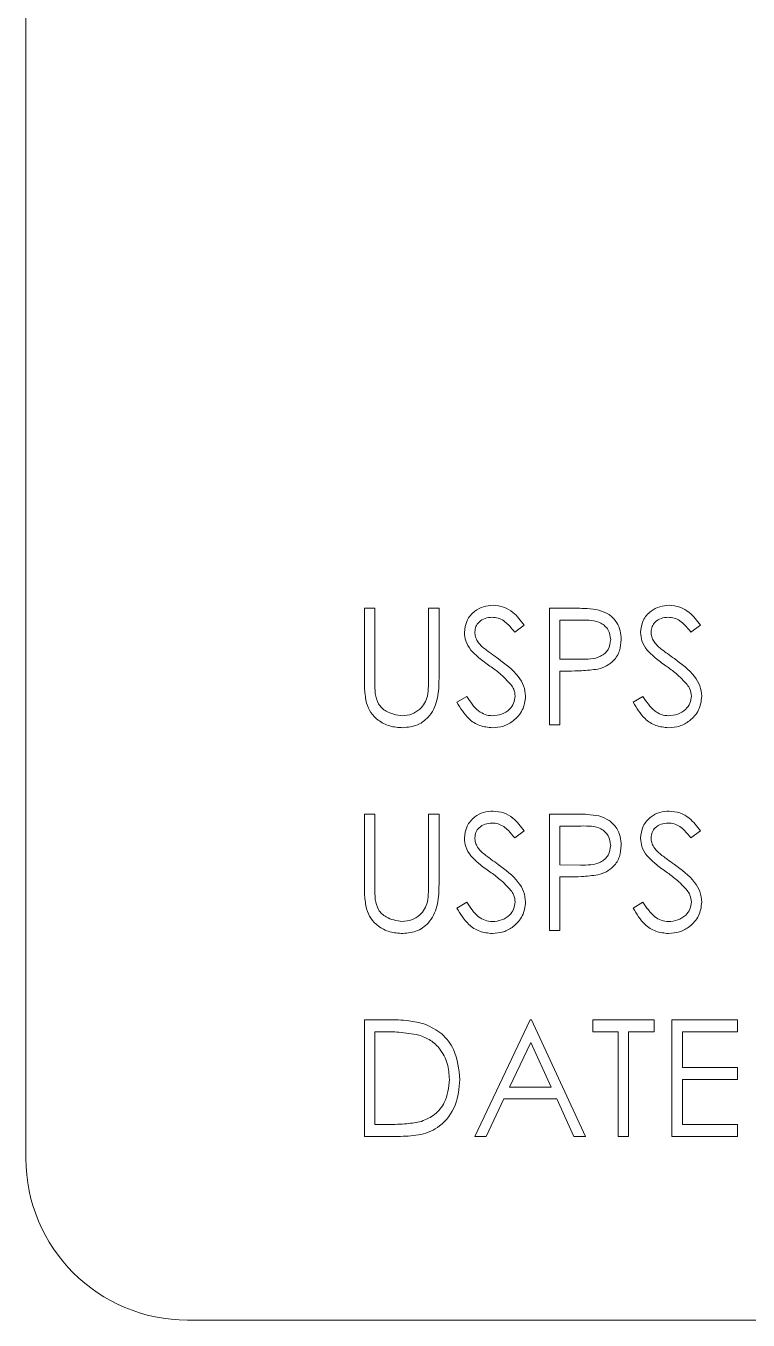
# Model space of a CAD drawing. Header units: inches. Extents: x 26 to 204, y -167 to -88.
# Drawn here: x 182.29 to 182.848, y -103.209 to -102.209 of the extents above; entities that cross this region are included whole.
import ezdxf

# ---------------------------------------------------------------- set-up
doc = ezdxf.new("R2010")
doc.units = ezdxf.units.IN
doc.header["$MEASUREMENT"] = 0
doc.layers.add('SLD-0', color=179, linetype='Continuous')

msp = doc.modelspace()

# ---------------------------------------------------------------- linework, layer by layer
at = {"layer": 'SLD-0', "color": 179, "linetype": 'Continuous', "lineweight": 15}
for p, q in [((182.28982, -101.83366), (182.28982, -103.08366)), ((182.55136, -102.71301), (182.55136, -102.65866)), ((182.55136, -102.65866), (182.55944, -102.65866)), ((182.55944, -102.65866), (182.55944, -102.71258)), ((182.60098, -102.71258), (182.60098, -102.65866)), ((182.60098, -102.65866), (182.60905, -102.65866)), ((182.60905, -102.65866), (182.60905, -102.71301)), ((182.69444, -102.65866), (182.71209, -102.65866)), ((182.69444, -102.74866), (182.69444, -102.65866)), ((182.71898, -102.66789), (182.70252, -102.66789)), ((182.70252, -102.66789), (182.70252, -102.69789)), ((182.67482, -102.67158), (182.66752, -102.67712)), ((182.81098, -102.67158), (182.80368, -102.67712)), ((182.70252, -102.69789), (182.71827, -102.69809)), ((182.70895, -102.70712), (182.70252, -102.70712)), ((182.70252, -102.70712), (182.70252, -102.74866)), ((182.6229, -102.7313), (182.63051, -102.72673)), ((182.75905, -102.7313), (182.76666, -102.72673)), ((182.70252, -102.74866), (182.69444, -102.74866)), ((182.55136, -102.87201), (182.55136, -102.81766)), ((182.55136, -102.81766), (182.55944, -102.81766)), ((182.55944, -102.81766), (182.55944, -102.87158)), ((182.60098, -102.87158), (182.60098, -102.81766)), ((182.60098, -102.81766), (182.60905, -102.81766)), ((182.60905, -102.81766), (182.60905, -102.87201)), ((182.69444, -102.90766), (182.69444, -102.81766)), ((182.69444, -102.81766), (182.71209, -102.81766)), ((182.71898, -102.82689), (182.70252, -102.82689)), ((182.70252, -102.82689), (182.70252, -102.85689)), ((182.67482, -102.83058), (182.66752, -102.83612)), ((182.81098, -102.83058), (182.80368, -102.83612)), ((182.70252, -102.85689), (182.71827, -102.85709)), ((182.70895, -102.86612), (182.70252, -102.86612)), ((182.70252, -102.86612), (182.70252, -102.90766)), ((182.6229, -102.89029), (182.63051, -102.88573)), ((182.75905, -102.89029), (182.76666, -102.88573)), ((182.70252, -102.90766), (182.69444, -102.90766)), ((182.55136, -103.06666), (182.55136, -102.97666)), ((182.55136, -102.97666), (182.56953, -102.97666)), ((182.63675, -103.06666), (182.67944, -102.97666)), ((182.67944, -102.97666), (182.68059, -102.97666)), ((182.68059, -102.97666), (182.72213, -103.06666)), ((182.7279, -102.98589), (182.7279, -102.97666)), ((182.7279, -102.97666), (182.77521, -102.97666)), ((182.77521, -102.97666), (182.77521, -102.98589)), ((182.78905, -102.97666), (182.83982, -102.97666)), ((182.78905, -103.06666), (182.78905, -102.97666)), ((182.83982, -102.97666), (182.83982, -102.98589)), ((182.56577, -102.98589), (182.55944, -102.98589)), ((182.55944, -102.98589), (182.55944, -103.05743)), ((182.74752, -102.98589), (182.7279, -102.98589)), ((182.74752, -103.06666), (182.74752, -102.98589)), ((182.77521, -102.98589), (182.75559, -102.98589)), ((182.75559, -102.98589), (182.75559, -103.06666)), ((182.83982, -102.98589), (182.79713, -102.98589)), ((182.79713, -102.98589), (182.79713, -103.01358)), ((182.67993, -102.9942), (182.66363, -103.02858)), ((182.69579, -103.02858), (182.67993, -102.9942)), ((182.79713, -103.01358), (182.83982, -103.01358)), ((182.83982, -103.01358), (182.83982, -103.02281)), ((182.66363, -103.02858), (182.69579, -103.02858)), ((182.83982, -103.02281), (182.79713, -103.02281)), ((182.79713, -103.02281), (182.79713, -103.05743)), ((182.65925, -103.03781), (182.64556, -103.06666)), ((182.70005, -103.03781), (182.65925, -103.03781)), ((182.71335, -103.06666), (182.70005, -103.03781)), ((182.55944, -103.05743), (182.56977, -103.05743)), ((182.79713, -103.05743), (182.83982, -103.05743)), ((182.83982, -103.05743), (182.83982, -103.06666)), ((182.57925, -103.06666), (182.55136, -103.06666)), ((182.64556, -103.06666), (182.63675, -103.06666)), ((182.72213, -103.06666), (182.71335, -103.06666)), ((182.75559, -103.06666), (182.74752, -103.06666)), ((182.83982, -103.06666), (182.78905, -103.06666)), ((182.41482, -103.20866), (185.66482, -103.20866))]:
    msp.add_line(p, q, dxfattribs=at)
msp.add_arc((182.41482, -103.08366), 0.125, 180, 270, dxfattribs=at)
for points, knots in [([(182.62867, -102.67735), (182.62906, -102.67416), (182.62984, -102.66777), (182.63599, -102.66083), (182.64334, -102.65699), (182.64834, -102.65656), (182.65085, -102.65635)], [0, 0, 0, 0, 0.279558, 0.558786, 0.779366, 1, 1, 1, 1]), ([(182.65085, -102.65635), (182.65362, -102.65662), (182.65916, -102.65716), (182.66783, -102.66246), (182.67217, -102.66812), (182.67482, -102.67158)], [0, 0, 0, 0, 0.279751, 0.559506, 1, 1, 1, 1]), ([(182.71209, -102.65866), (182.71594, -102.65864), (182.7228, -102.65862), (182.7296, -102.65959), (182.73259, -102.66001)], [0, 0, 0, 0, 0.560309, 1, 1, 1, 1]), ([(182.76482, -102.67735), (182.76521, -102.67416), (182.76599, -102.66777), (182.77214, -102.66083), (182.77949, -102.65699), (182.7845, -102.65656), (182.787, -102.65635)], [0, 0, 0, 0, 0.279557, 0.5587855, 0.7793696, 1, 1, 1, 1]), ([(182.787, -102.65635), (182.78977, -102.65662), (182.79531, -102.65716), (182.80399, -102.66246), (182.80832, -102.66812), (182.81098, -102.67158)], [0, 0, 0, 0, 0.27975, 0.559505, 1, 1, 1, 1]), ([(182.64994, -102.66558), (182.64812, -102.66572), (182.64447, -102.666), (182.64007, -102.66881), (182.63719, -102.67266), (182.63689, -102.67554), (182.63675, -102.67697)], [0, 0, 0, 0, 0.280262, 0.559936, 0.779928, 1, 1, 1, 1]), ([(182.66752, -102.67712), (182.66597, -102.67518), (182.6634, -102.67199), (182.65918, -102.66815), (182.65477, -102.66595), (182.65155, -102.6657), (182.64994, -102.66558)], [0, 0, 0, 0, 0.340426, 0.560491, 0.78019, 1, 1, 1, 1]), ([(182.74175, -102.68283), (182.74134, -102.68025), (182.74072, -102.67636), (182.73741, -102.67231), (182.73105, -102.66775), (182.72434, -102.66783), (182.71898, -102.66789)], [0, 0, 0, 0, 0.248979, 0.374733, 0.50039, 1, 1, 1, 1]), ([(182.73259, -102.66001), (182.73532, -102.661), (182.74079, -102.66297), (182.74644, -102.66906), (182.74943, -102.67597), (182.74969, -102.68052), (182.74982, -102.6828)], [0, 0, 0, 0, 0.279698, 0.559386, 0.779505, 1, 1, 1, 1]), ([(182.7861, -102.66558), (182.78427, -102.66572), (182.78062, -102.666), (182.77623, -102.66881), (182.77334, -102.67266), (182.77305, -102.67554), (182.7729, -102.67697)], [0, 0, 0, 0, 0.280268, 0.559941, 0.779928, 1, 1, 1, 1]), ([(182.80368, -102.67712), (182.80212, -102.67518), (182.79956, -102.67199), (182.79533, -102.66815), (182.79092, -102.66595), (182.78771, -102.6657), (182.7861, -102.66558)], [0, 0, 0, 0, 0.340428, 0.560488, 0.780189, 1, 1, 1, 1]), ([(182.6337, -102.69105), (182.63211, -102.68872), (182.62928, -102.68455), (182.62886, -102.67955), (182.62867, -102.67735)], [0, 0, 0, 0, 0.559824, 1, 1, 1, 1]), ([(182.63675, -102.67697), (182.63685, -102.67823), (182.63706, -102.68074), (182.63901, -102.68488), (182.64129, -102.68719), (182.64268, -102.6886)], [0, 0, 0, 0, 0.279931, 0.559749, 1, 1, 1, 1]), ([(182.76985, -102.69105), (182.76827, -102.68872), (182.76543, -102.68455), (182.76501, -102.67955), (182.76482, -102.67735)], [0, 0, 0, 0, 0.559825, 1, 1, 1, 1]), ([(182.7729, -102.67697), (182.77301, -102.67823), (182.77322, -102.68074), (182.77517, -102.68488), (182.77744, -102.68719), (182.77883, -102.6886)], [0, 0, 0, 0, 0.279932, 0.559743, 1, 1, 1, 1]), ([(182.64268, -102.6886), (182.6449, -102.69033), (182.64886, -102.6934), (182.65297, -102.69629), (182.65478, -102.69756)], [0, 0, 0, 0, 0.5598966, 1, 1, 1, 1]), ([(182.71827, -102.69809), (182.72376, -102.6981), (182.73062, -102.69813), (182.73726, -102.69363), (182.74073, -102.68949), (182.74134, -102.68549), (182.74175, -102.68283)], [0, 0, 0, 0, 0.499732, 0.625357, 0.751092, 1, 1, 1, 1]), ([(182.74982, -102.6828), (182.74961, -102.68577), (182.74918, -102.69169), (182.74467, -102.69891), (182.73854, -102.70358), (182.73409, -102.70495), (182.73187, -102.70564)], [0, 0, 0, 0, 0.280099, 0.559321, 0.779464, 1, 1, 1, 1]), ([(182.77883, -102.6886), (182.78105, -102.69033), (182.78502, -102.6934), (182.78912, -102.69629), (182.79093, -102.69756)], [0, 0, 0, 0, 0.5598966, 1, 1, 1, 1]), ([(182.64845, -102.7033), (182.64551, -102.70122), (182.64028, -102.69752), (182.63571, -102.69303), (182.6337, -102.69105)], [0, 0, 0, 0, 0.5603952, 1, 1, 1, 1]), ([(182.65478, -102.69756), (182.66042, -102.70174), (182.66828, -102.70756), (182.67497, -102.71839), (182.67564, -102.72387), (182.67598, -102.72661)], [0, 0, 0, 0, 0.560124, 0.780306, 1, 1, 1, 1]), ([(182.7846, -102.7033), (182.78167, -102.70122), (182.77643, -102.69752), (182.77186, -102.69303), (182.76985, -102.69105)], [0, 0, 0, 0, 0.560398, 1, 1, 1, 1]), ([(182.79093, -102.69756), (182.79657, -102.70174), (182.80443, -102.70756), (182.81112, -102.71839), (182.81179, -102.72387), (182.81213, -102.72661)], [0, 0, 0, 0, 0.560123, 0.780306, 1, 1, 1, 1]), ([(182.66467, -102.71765), (182.6619, -102.71468), (182.65694, -102.70938), (182.65105, -102.70516), (182.64845, -102.7033)], [0, 0, 0, 0, 0.559514, 1, 1, 1, 1]), ([(182.73187, -102.70564), (182.72761, -102.70618), (182.72, -102.70713), (182.71233, -102.70712), (182.70895, -102.70712)], [0, 0, 0, 0, 0.559694, 1, 1, 1, 1]), ([(182.80083, -102.71765), (182.79805, -102.71468), (182.7931, -102.70938), (182.7872, -102.70516), (182.7846, -102.7033)], [0, 0, 0, 0, 0.559514, 1, 1, 1, 1]), ([(182.55297, -102.73198), (182.55239, -102.72846), (182.55136, -102.72218), (182.55136, -102.71582), (182.55136, -102.71301)], [0, 0, 0, 0, 0.559501, 1, 1, 1, 1]), ([(182.55944, -102.71258), (182.55943, -102.71482), (182.55942, -102.71881), (182.55968, -102.7228), (182.5598, -102.72455)], [0, 0, 0, 0, 0.560143, 1, 1, 1, 1]), ([(182.60905, -102.71301), (182.60898, -102.71803), (182.60883, -102.728), (182.60339, -102.74129), (182.59292, -102.74969), (182.58503, -102.75054), (182.58109, -102.75096)], [0, 0, 0, 0, 0.281643, 0.560103, 0.780078, 1, 1, 1, 1]), ([(182.60006, -102.72655), (182.6004, -102.72396), (182.60101, -102.71932), (182.60099, -102.71464), (182.60098, -102.71258)], [0, 0, 0, 0, 0.559623, 1, 1, 1, 1]), ([(182.6679, -102.72648), (182.66768, -102.72469), (182.66728, -102.72148), (182.66547, -102.71882), (182.66467, -102.71765)], [0, 0, 0, 0, 0.559014, 1, 1, 1, 1]), ([(182.80405, -102.72648), (182.80383, -102.72469), (182.80344, -102.72148), (182.80163, -102.71882), (182.80083, -102.71765)], [0, 0, 0, 0, 0.559018, 1, 1, 1, 1]), ([(182.5598, -102.72455), (182.56037, -102.72731), (182.56151, -102.7328), (182.56923, -102.73987), (182.57631, -102.74103), (182.58064, -102.74173)], [0, 0, 0, 0, 0.281051, 0.560812, 1, 1, 1, 1]), ([(182.58064, -102.74173), (182.58312, -102.74147), (182.58808, -102.74093), (182.59409, -102.73713), (182.59818, -102.73212), (182.59943, -102.72841), (182.60006, -102.72655)], [0, 0, 0, 0, 0.2797872, 0.5593693, 0.7795471, 1, 1, 1, 1]), ([(182.63051, -102.72673), (182.63318, -102.73084), (182.63691, -102.73657), (182.64454, -102.74114), (182.64836, -102.74154), (182.65027, -102.74173)], [0, 0, 0, 0, 0.559319, 0.779785, 1, 1, 1, 1]), ([(182.65027, -102.74173), (182.65269, -102.74149), (182.65752, -102.74101), (182.66343, -102.73737), (182.66719, -102.73218), (182.66766, -102.72838), (182.6679, -102.72648)], [0, 0, 0, 0, 0.2802764, 0.5601403, 0.7801465, 1, 1, 1, 1]), ([(182.67598, -102.72661), (182.67547, -102.73029), (182.67447, -102.73766), (182.66727, -102.7455), (182.65896, -102.75026), (182.65317, -102.75073), (182.65027, -102.75096)], [0, 0, 0, 0, 0.27918, 0.559083, 0.779453, 1, 1, 1, 1]), ([(182.76666, -102.72673), (182.76934, -102.73084), (182.77307, -102.73657), (182.78069, -102.74114), (182.78451, -102.74154), (182.78642, -102.74173)], [0, 0, 0, 0, 0.5593231, 0.7797849, 1, 1, 1, 1]), ([(182.78642, -102.74173), (182.78884, -102.74149), (182.79368, -102.74101), (182.79959, -102.73737), (182.80334, -102.73218), (182.80382, -102.72838), (182.80405, -102.72648)], [0, 0, 0, 0, 0.280276, 0.560139, 0.780148, 1, 1, 1, 1]), ([(182.81213, -102.72661), (182.81163, -102.73029), (182.81062, -102.73766), (182.80343, -102.7455), (182.79511, -102.75026), (182.78932, -102.75073), (182.78642, -102.75096)], [0, 0, 0, 0, 0.27918, 0.559083, 0.779449, 1, 1, 1, 1]), ([(182.58109, -102.75096), (182.57767, -102.75073), (182.57084, -102.75027), (182.56224, -102.74579), (182.55592, -102.7395), (182.55395, -102.73449), (182.55297, -102.73198)], [0, 0, 0, 0, 0.2802116, 0.5599062, 0.7799295, 1, 1, 1, 1]), ([(182.65027, -102.75096), (182.64694, -102.75063), (182.64028, -102.74997), (182.63002, -102.74318), (182.6256, -102.73581), (182.6229, -102.7313)], [0, 0, 0, 0, 0.279878, 0.5596736, 1, 1, 1, 1]), ([(182.78642, -102.75096), (182.78309, -102.75063), (182.77643, -102.74997), (182.76618, -102.74318), (182.76176, -102.73581), (182.75905, -102.7313)], [0, 0, 0, 0, 0.2798787, 0.5596749, 1, 1, 1, 1]), ([(182.62867, -102.83635), (182.62906, -102.83316), (182.62984, -102.82677), (182.63599, -102.81983), (182.64334, -102.81599), (182.64834, -102.81556), (182.65085, -102.81535)], [0, 0, 0, 0, 0.279558, 0.558786, 0.779366, 1, 1, 1, 1]), ([(182.65085, -102.81535), (182.65362, -102.81562), (182.65916, -102.81616), (182.66783, -102.82146), (182.67217, -102.82712), (182.67482, -102.83058)], [0, 0, 0, 0, 0.279751, 0.559506, 1, 1, 1, 1]), ([(182.71209, -102.81766), (182.71594, -102.81764), (182.7228, -102.81762), (182.7296, -102.81859), (182.73259, -102.81901)], [0, 0, 0, 0, 0.560309, 1, 1, 1, 1]), ([(182.73259, -102.81901), (182.73532, -102.82), (182.74079, -102.82197), (182.74644, -102.82806), (182.74943, -102.83497), (182.74969, -102.83952), (182.74982, -102.8418)], [0, 0, 0, 0, 0.279698, 0.559386, 0.779505, 1, 1, 1, 1]), ([(182.76482, -102.83635), (182.76521, -102.83316), (182.76599, -102.82677), (182.77214, -102.81983), (182.77949, -102.81599), (182.7845, -102.81556), (182.787, -102.81535)], [0, 0, 0, 0, 0.279557, 0.5587855, 0.7793696, 1, 1, 1, 1]), ([(182.787, -102.81535), (182.78977, -102.81562), (182.79531, -102.81616), (182.80399, -102.82146), (182.80832, -102.82712), (182.81098, -102.83058)], [0, 0, 0, 0, 0.27975, 0.559505, 1, 1, 1, 1]), ([(182.64994, -102.82458), (182.64812, -102.82472), (182.64447, -102.825), (182.64007, -102.82781), (182.63719, -102.83166), (182.63689, -102.83454), (182.63675, -102.83597)], [0, 0, 0, 0, 0.280262, 0.559936, 0.779928, 1, 1, 1, 1]), ([(182.66752, -102.83612), (182.66597, -102.83418), (182.6634, -102.83099), (182.65918, -102.82715), (182.65477, -102.82495), (182.65155, -102.8247), (182.64994, -102.82458)], [0, 0, 0, 0, 0.340426, 0.560491, 0.78019, 1, 1, 1, 1]), ([(182.74175, -102.84183), (182.74134, -102.83925), (182.74072, -102.83536), (182.73741, -102.83131), (182.73105, -102.82675), (182.72434, -102.82683), (182.71898, -102.82689)], [0, 0, 0, 0, 0.248979, 0.374733, 0.50039, 1, 1, 1, 1]), ([(182.7861, -102.82458), (182.78427, -102.82472), (182.78062, -102.825), (182.77623, -102.82781), (182.77334, -102.83166), (182.77305, -102.83454), (182.7729, -102.83597)], [0, 0, 0, 0, 0.280268, 0.559941, 0.779928, 1, 1, 1, 1]), ([(182.80368, -102.83612), (182.80212, -102.83418), (182.79956, -102.83099), (182.79533, -102.82715), (182.79092, -102.82495), (182.78771, -102.8247), (182.7861, -102.82458)], [0, 0, 0, 0, 0.340428, 0.560488, 0.780189, 1, 1, 1, 1]), ([(182.6337, -102.85005), (182.63211, -102.84772), (182.62928, -102.84355), (182.62886, -102.83855), (182.62867, -102.83635)], [0, 0, 0, 0, 0.559824, 1, 1, 1, 1]), ([(182.63675, -102.83597), (182.63685, -102.83723), (182.63706, -102.83974), (182.63901, -102.84388), (182.64129, -102.84619), (182.64268, -102.8476)], [0, 0, 0, 0, 0.279931, 0.559749, 1, 1, 1, 1]), ([(182.76985, -102.85005), (182.76827, -102.84772), (182.76543, -102.84355), (182.76501, -102.83855), (182.76482, -102.83635)], [0, 0, 0, 0, 0.559825, 1, 1, 1, 1]), ([(182.7729, -102.83597), (182.77301, -102.83723), (182.77322, -102.83974), (182.77517, -102.84388), (182.77744, -102.84619), (182.77883, -102.8476)], [0, 0, 0, 0, 0.279932, 0.559743, 1, 1, 1, 1]), ([(182.64268, -102.8476), (182.6449, -102.84933), (182.64886, -102.8524), (182.65297, -102.85529), (182.65478, -102.85656)], [0, 0, 0, 0, 0.5598966, 1, 1, 1, 1]), ([(182.71827, -102.85709), (182.72376, -102.8571), (182.73062, -102.85713), (182.73726, -102.85263), (182.74073, -102.84849), (182.74134, -102.84449), (182.74175, -102.84183)], [0, 0, 0, 0, 0.499732, 0.625357, 0.751092, 1, 1, 1, 1]), ([(182.74982, -102.8418), (182.74961, -102.84477), (182.74918, -102.85069), (182.74467, -102.85791), (182.73854, -102.86257), (182.73409, -102.86395), (182.73187, -102.86464)], [0, 0, 0, 0, 0.280102, 0.559326, 0.779449, 1, 1, 1, 1]), ([(182.77883, -102.8476), (182.78105, -102.84933), (182.78502, -102.8524), (182.78912, -102.85529), (182.79093, -102.85656)], [0, 0, 0, 0, 0.5598966, 1, 1, 1, 1]), ([(182.64845, -102.8623), (182.64551, -102.86022), (182.64028, -102.85652), (182.63571, -102.85203), (182.6337, -102.85005)], [0, 0, 0, 0, 0.5603952, 1, 1, 1, 1]), ([(182.65478, -102.85656), (182.66042, -102.86074), (182.66828, -102.86656), (182.67497, -102.87739), (182.67564, -102.88287), (182.67598, -102.88561)], [0, 0, 0, 0, 0.560124, 0.780306, 1, 1, 1, 1]), ([(182.7846, -102.8623), (182.78167, -102.86022), (182.77643, -102.85652), (182.77186, -102.85203), (182.76985, -102.85005)], [0, 0, 0, 0, 0.560398, 1, 1, 1, 1]), ([(182.79093, -102.85656), (182.79657, -102.86074), (182.80443, -102.86656), (182.81112, -102.87739), (182.81179, -102.88287), (182.81213, -102.88561)], [0, 0, 0, 0, 0.560123, 0.780306, 1, 1, 1, 1]), ([(182.66467, -102.87665), (182.6619, -102.87368), (182.65694, -102.86838), (182.65105, -102.86416), (182.64845, -102.8623)], [0, 0, 0, 0, 0.559514, 1, 1, 1, 1]), ([(182.73187, -102.86464), (182.72761, -102.86518), (182.72, -102.86613), (182.71233, -102.86612), (182.70895, -102.86612)], [0, 0, 0, 0, 0.559694, 1, 1, 1, 1]), ([(182.80083, -102.87665), (182.79805, -102.87368), (182.7931, -102.86838), (182.7872, -102.86416), (182.7846, -102.8623)], [0, 0, 0, 0, 0.559514, 1, 1, 1, 1]), ([(182.55297, -102.89098), (182.55239, -102.88746), (182.55136, -102.88118), (182.55136, -102.87482), (182.55136, -102.87201)], [0, 0, 0, 0, 0.559501, 1, 1, 1, 1]), ([(182.55944, -102.87158), (182.55943, -102.87382), (182.55942, -102.87781), (182.55968, -102.8818), (182.5598, -102.88355)], [0, 0, 0, 0, 0.560143, 1, 1, 1, 1]), ([(182.60905, -102.87201), (182.60898, -102.87703), (182.60883, -102.887), (182.60339, -102.90029), (182.59292, -102.90869), (182.58503, -102.90954), (182.58109, -102.90996)], [0, 0, 0, 0, 0.281643, 0.560103, 0.780078, 1, 1, 1, 1]), ([(182.60006, -102.88555), (182.6004, -102.88296), (182.60101, -102.87832), (182.60099, -102.87364), (182.60098, -102.87158)], [0, 0, 0, 0, 0.559623, 1, 1, 1, 1]), ([(182.6679, -102.88548), (182.66768, -102.88369), (182.66728, -102.88048), (182.66547, -102.87782), (182.66467, -102.87665)], [0, 0, 0, 0, 0.559014, 1, 1, 1, 1]), ([(182.80405, -102.88548), (182.80383, -102.88369), (182.80344, -102.88048), (182.80163, -102.87782), (182.80083, -102.87665)], [0, 0, 0, 0, 0.559018, 1, 1, 1, 1]), ([(182.5598, -102.88355), (182.56037, -102.88631), (182.56151, -102.8918), (182.56923, -102.89887), (182.57631, -102.90003), (182.58064, -102.90073)], [0, 0, 0, 0, 0.281051, 0.560812, 1, 1, 1, 1]), ([(182.58064, -102.90073), (182.58312, -102.90047), (182.58808, -102.89993), (182.59409, -102.89613), (182.59818, -102.89112), (182.59943, -102.88741), (182.60006, -102.88555)], [0, 0, 0, 0, 0.2797872, 0.5593693, 0.7795471, 1, 1, 1, 1]), ([(182.63051, -102.88573), (182.63318, -102.88984), (182.63691, -102.89557), (182.64454, -102.90014), (182.64836, -102.90054), (182.65027, -102.90073)], [0, 0, 0, 0, 0.559319, 0.779785, 1, 1, 1, 1]), ([(182.65027, -102.90073), (182.65269, -102.90049), (182.65752, -102.90001), (182.66343, -102.89637), (182.66719, -102.89118), (182.66766, -102.88738), (182.6679, -102.88548)], [0, 0, 0, 0, 0.2802764, 0.5601403, 0.7801465, 1, 1, 1, 1]), ([(182.67598, -102.88561), (182.67547, -102.88929), (182.67447, -102.89666), (182.66727, -102.9045), (182.65896, -102.90926), (182.65317, -102.90973), (182.65027, -102.90996)], [0, 0, 0, 0, 0.27918, 0.559083, 0.779453, 1, 1, 1, 1]), ([(182.76666, -102.88573), (182.76934, -102.88984), (182.77307, -102.89557), (182.78069, -102.90014), (182.78451, -102.90054), (182.78642, -102.90073)], [0, 0, 0, 0, 0.5593231, 0.7797849, 1, 1, 1, 1]), ([(182.78642, -102.90073), (182.78884, -102.90049), (182.79368, -102.90001), (182.79959, -102.89637), (182.80334, -102.89118), (182.80382, -102.88738), (182.80405, -102.88548)], [0, 0, 0, 0, 0.280276, 0.560139, 0.780148, 1, 1, 1, 1]), ([(182.81213, -102.88561), (182.81163, -102.88929), (182.81062, -102.89666), (182.80343, -102.9045), (182.79511, -102.90926), (182.78932, -102.90973), (182.78642, -102.90996)], [0, 0, 0, 0, 0.27918, 0.559083, 0.779449, 1, 1, 1, 1]), ([(182.58109, -102.90996), (182.57767, -102.90973), (182.57084, -102.90927), (182.56224, -102.90479), (182.55592, -102.8985), (182.55395, -102.89349), (182.55297, -102.89098)], [0, 0, 0, 0, 0.280213, 0.55991, 0.779957, 1, 1, 1, 1]), ([(182.65027, -102.90996), (182.64694, -102.90963), (182.64028, -102.90897), (182.63002, -102.90218), (182.6256, -102.8948), (182.6229, -102.89029)], [0, 0, 0, 0, 0.279871, 0.559659, 1, 1, 1, 1]), ([(182.78642, -102.90996), (182.78309, -102.90963), (182.77643, -102.90897), (182.76618, -102.90218), (182.76176, -102.8948), (182.75905, -102.89029)], [0, 0, 0, 0, 0.279871, 0.55966, 1, 1, 1, 1]), ([(182.56953, -102.97666), (182.57494, -102.97666), (182.5846, -102.97667), (182.59397, -102.97892), (182.59809, -102.9799)], [0, 0, 0, 0, 0.560448, 1, 1, 1, 1]), ([(182.59809, -102.9799), (182.60267, -102.98212), (182.61184, -102.98656), (182.62297, -103.00173), (182.62436, -103.01481), (182.62521, -103.02279)], [0, 0, 0, 0, 0.280263, 0.560715, 1, 1, 1, 1]), ([(182.59342, -102.98841), (182.5883, -102.98751), (182.57915, -102.9859), (182.56986, -102.98589), (182.56577, -102.98589)], [0, 0, 0, 0, 0.55954, 1, 1, 1, 1]), ([(182.61713, -103.02278), (182.61684, -103.01856), (182.61626, -103.01015), (182.61067, -102.99955), (182.60272, -102.99196), (182.59652, -102.9896), (182.59342, -102.98841)], [0, 0, 0, 0, 0.280202, 0.559767, 0.779797, 1, 1, 1, 1]), ([(182.62521, -103.02279), (182.62455, -103.02955), (182.62324, -103.04304), (182.61158, -103.05914), (182.59519, -103.06618), (182.58458, -103.0665), (182.57925, -103.06666)], [0, 0, 0, 0, 0.280122, 0.559246, 0.778834, 1, 1, 1, 1]), ([(182.5955, -103.05514), (182.59909, -103.05356), (182.60627, -103.05041), (182.61534, -103.03904), (182.61645, -103.02894), (182.61713, -103.02278)], [0, 0, 0, 0, 0.28054, 0.561014, 1, 1, 1, 1]), ([(182.56977, -103.05743), (182.57462, -103.05744), (182.58327, -103.05746), (182.59176, -103.05585), (182.5955, -103.05514)], [0, 0, 0, 0, 0.560426, 1, 1, 1, 1])]:
    msp.add_open_spline(points, degree=3, knots=knots, dxfattribs=at)

doc.saveas('drawing.dxf')
